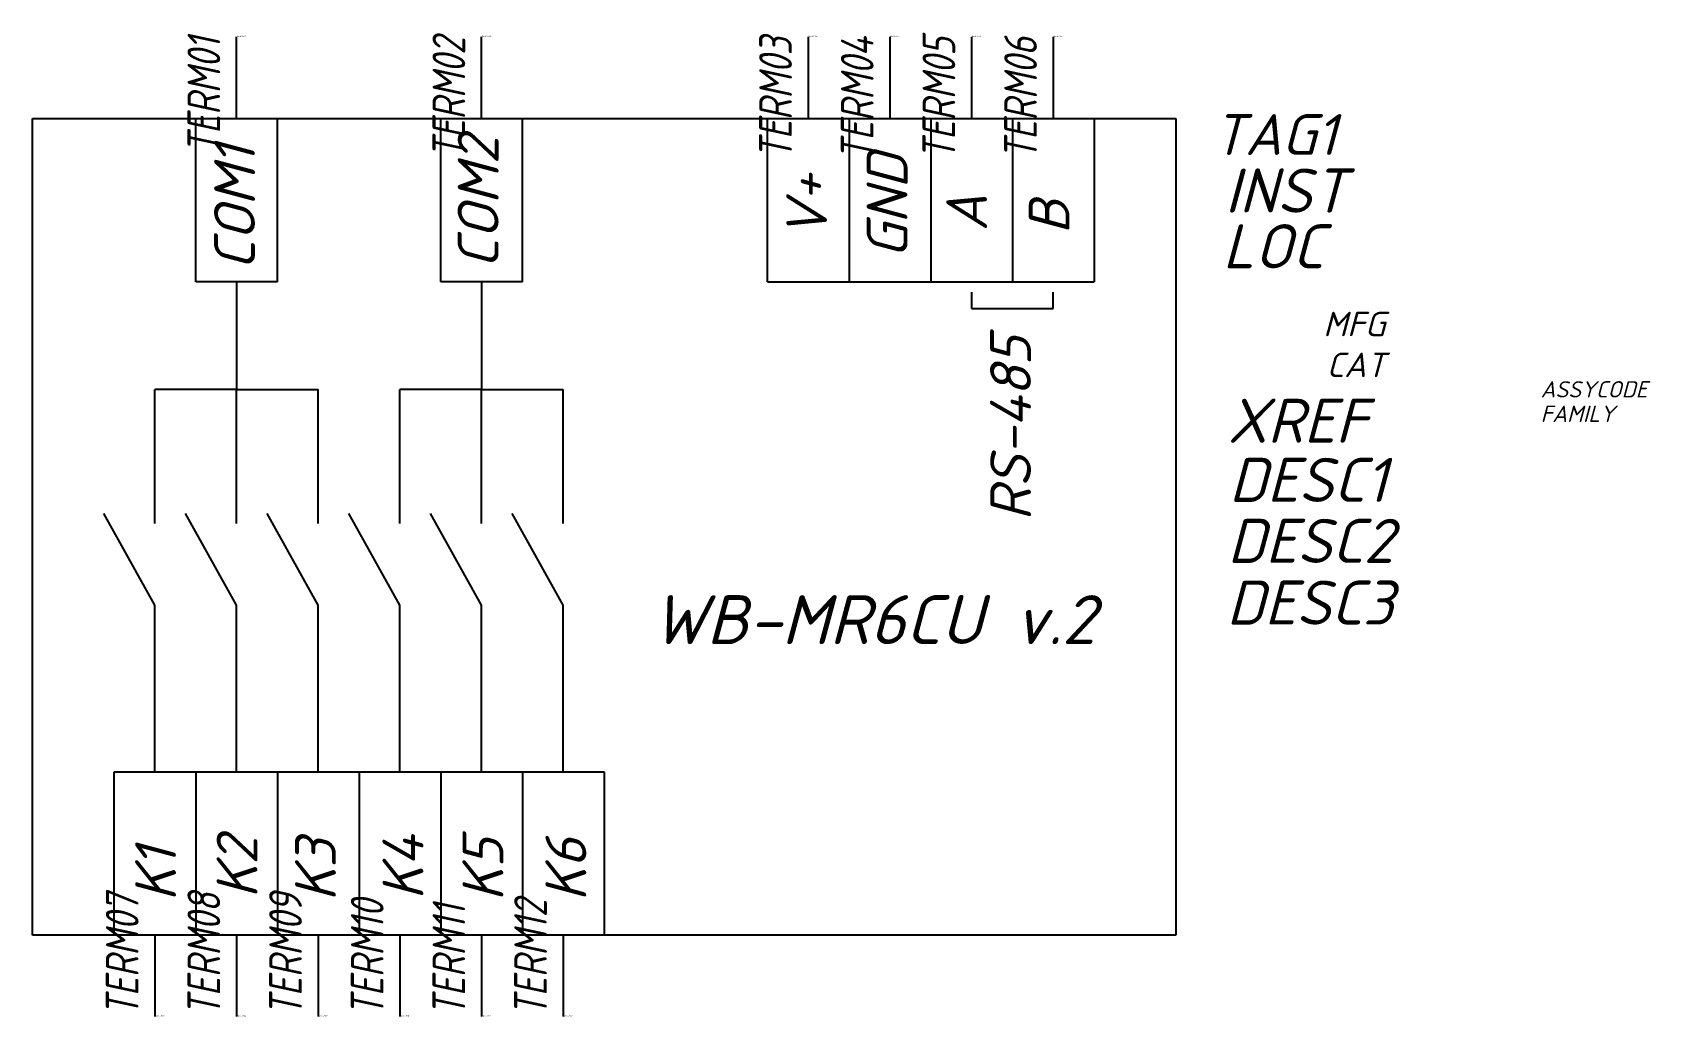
# Model space of a CAD drawing. Header units: millimetres. Extents: x -12.5 to 86.6, y -60 to 0.3.
import ezdxf
from ezdxf.enums import TextEntityAlignment as Align

# ---------------------------------------------------------------- set-up
doc = ezdxf.new("R2010")
doc.units = ezdxf.units.MM
doc.header["$LTSCALE"] = 6
doc.styles.add('WD_IEC', font='isocpeui.ttf', dxfattribs={"height": 2.5})
doc.styles.add('текст', font='isocpeui.ttf')

msp = doc.modelspace()

# ---------------------------------------------------------------- linework, layer by layer
for p, q in [((0, -5), (0, 0)), ((15, -5), (15, 0)), ((35, 0), (35, -5)), ((40, 0), (40, -5)), ((45, 0), (45, -5)), ((50, 0), (50, -5)), ((-12.5, -5), (57.5, -5)), ((-12.5, -55), (-12.5, -5)), ((-2.5, -15), (-2.5, -5)), ((2.5, -15), (2.5, -5)), ((12.5, -15), (12.5, -5)), ((17.5, -15), (17.5, -5)), ((32.5, -15), (32.5, -5)), ((37.5, -5), (37.5, -15)), ((42.5, -5), (42.5, -15)), ((47.5, -5), (47.5, -15)), ((52.5, -5), (52.5, -15)), ((57.5, -5), (57.5, -55)), ((2.5, -15), (-2.5, -15)), ((0, -15), (0, -21.589)), ((17.5, -15), (12.5, -15)), ((15, -15), (15, -21.589)), ((32.5, -15), (37.5, -15)), ((37.5, -15), (42.5, -15)), ((42.5, -15), (47.5, -15)), ((45, -15.625), (45, -16.625)), ((47.5, -15), (52.5, -15)), ((50, -16.625), (50, -15.625)), ((45, -16.625), (50, -16.625)), ((0, -21.589), (-5, -21.589)), ((-5, -29.804), (-5, -21.589)), ((0, -21.589), (5, -21.589)), ((0, -29.804), (0, -21.589)), ((5, -29.804), (5, -21.589)), ((15, -21.589), (10, -21.589)), ((10, -29.804), (10, -21.589)), ((15, -21.589), (20, -21.589)), ((15, -29.804), (15, -21.589)), ((20, -29.804), (20, -21.589)), ((-5, -34.804), (-8.125, -29.179)), ((0, -34.804), (-3.125, -29.179)), ((5, -34.804), (1.875, -29.179)), ((10, -34.804), (6.875, -29.179)), ((15, -34.804), (11.875, -29.179)), ((20, -34.804), (16.875, -29.179)), ((-5, -45), (-5, -34.804)), ((0, -45), (0, -34.804)), ((5, -45), (5, -34.804)), ((10, -45), (10, -34.804)), ((15, -45), (15, -34.804)), ((20, -45), (20, -34.804)), ((-7.5, -45), (-2.5, -45)), ((-7.5, -55), (-7.5, -45)), ((-2.5, -45), (2.5, -45)), ((-2.5, -45), (-2.5, -55)), ((2.5, -45), (7.5, -45)), ((2.5, -45), (2.5, -55)), ((7.5, -45), (12.5, -45)), ((7.5, -45), (7.5, -55)), ((12.5, -45), (17.5, -45)), ((12.5, -45), (12.5, -55)), ((17.5, -45), (22.5, -45)), ((17.5, -45), (17.5, -55)), ((22.5, -45), (22.5, -55)), ((57.5, -55), (-12.5, -55)), ((-5, -55), (-5, -60)), ((0, -55), (0, -60)), ((5, -55), (5, -60)), ((10, -55), (10, -60)), ((15, -55), (15, -60)), ((20, -55), (20, -60))]:
    msp.add_line(p, q)

# ---------------------------------------------------------------- texts
at = {"style": 'текст'}
for s, p in [('COM2', (16.042, -14.189)), ('COM1', (1.129, -14.282)), ('GND', (41.083, -13.561)), ('V+', (36.15, -12.355)), ('A', (45.946, -11.907)), ('B', (50.993, -12.09)), ('RS-485', (48.638, -29.645)), ('K1', (-3.705, -52.941)), ('K2', (1.282, -52.757)), ('K3', (6.084, -52.941)), ('K4', (11.44, -52.849)), ('K5', (16.334, -52.941)), ('K6', (21.413, -52.941))]:
    msp.add_text(s, height=2.5, rotation=90, dxfattribs=at).set_placement(p)
msp.add_text('WB-MR6CU v.2', height=3, dxfattribs=at).set_placement((25.42, -37.185))
at = {"style": 'WD_IEC', "width": 0.8}
for tag, p in [('TERM01', (-1, 0)), ('TERM02', (14, 0)), ('TERM03', (34, 0)), ('TERM04', (39, 0)), ('TERM05', (44, 0)), ('TERM06', (49, 0))]:
    msp.add_attdef(tag, text='', height=2, rotation=90, dxfattribs=at).set_placement(p, align=Align.RIGHT)
at = {"style": 'WD_IEC', "flags": 1}
for tag, p, height in [('X2TERM01', (0, 0), 0.08), ('X2TERM02', (15, 0), 0.08), ('X2TERM03', (35, 0), 0.08), ('X2TERM04', (40, 0), 0.08), ('X2TERM05', (45, 0), 0.08), ('X2TERM06', (50, 0), 0.08), ('X2LINK', (0, -5), 0.01), ('ASSYCODE', (79.839, -22.082), 1), ('FAMILY', (79.839, -23.582), 1), ('X8TERM07', (-5, -60), 0.08), ('X8TERM08', (0, -60), 0.08), ('X8TERM09', (5, -60), 0.08), ('X8TERM10', (10, -60), 0.08), ('X8TERM11', (15, -60), 0.08), ('X8TERM12', (20, -60), 0.08)]:
    msp.add_attdef(tag, p, '', height=height, dxfattribs=at)
at = {"style": 'WD_IEC'}
msp.add_attdef('TAG1', (59.76, -7.226), 'A', height=2.5, dxfattribs=at)
for tag, p in [('INST', (67.96, -10.758)), ('LOC', (66.569, -14.171)), ('XREF', (69.206, -24.853)), ('DESC1', (70.442, -28.476)), ('DESC2', (70.839, -32.212)), ('DESC3', (70.839, -35.992))]:
    msp.add_attdef(tag, text='', height=2.7, dxfattribs=at).set_placement(p, align=Align.RIGHT)
at = {"style": 'WD_IEC', "flags": 9}
for tag, text, p in [('MFG', 'Wiren Board', (70.339, -18.332)), ('CAT', 'WB-MR6CUv2', (70.339, -20.832))]:
    msp.add_attdef(tag, text=text, height=1.5, dxfattribs=at).set_placement(p, align=Align.RIGHT)
at = {"style": 'WD_IEC', "width": 0.8}
for tag, p in [('TERM07', (-6, -60)), ('TERM08', (-1, -60)), ('TERM09', (4, -60)), ('TERM10', (9, -60)), ('TERM11', (14, -60)), ('TERM12', (19, -60))]:
    msp.add_attdef(tag, p, '', height=2, rotation=90, dxfattribs=at)

doc.saveas('drawing.dxf')
